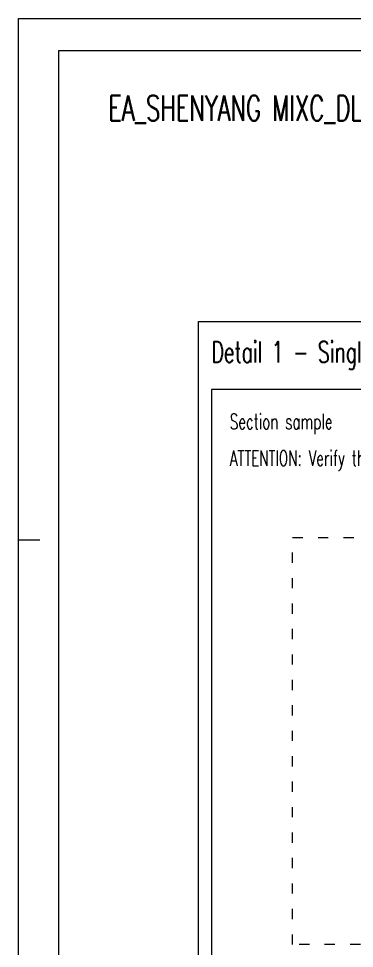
# Model space of a CAD drawing. Header units: millimetres. Extents: x 1734 to 22014, y 983 to 3953.
# Drawn here: x 10134 to 10529, y 1987 to 3083 of the extents above; entities that cross this region are included whole.
import ezdxf

# ---------------------------------------------------------------- set-up
doc = ezdxf.new("R2010")
doc.units = ezdxf.units.MM
doc.linetypes.add('ACAD_ISO03W100', pattern=[30, 12, -18])
doc.layers.add('LD_text', color=7, linetype='Continuous', lineweight=9)
doc.styles.add('SIMPLEX', font='SIMPLEX.SHX', dxfattribs={"width": 0.65})

# ---------------------------------------------------------------- blocks, each defined once
blk = doc.blocks.new('a2')
at = {"layer": 'LD_text'}
blk.add_line((-1460, -615), (-1485, -615), dxfattribs=at)
for points in [[(-1485, -2100), (-1485, 0), (1485, 0), (1485, -2100)], [(-1437.5, -2062.5), (-1437.5, -37.5), (1437.5, -37.5), (1437.5, -2062.5)]]:
    blk.add_lwpolyline(points, close=True, dxfattribs=at)

msp = doc.modelspace()

# ---------------------------------------------------------------- linework, layer by layer
at = {"layer": 'LD_text'}
for points in [[(10345.699, 2725.511), (11277.785, 2725.511), (11277.785, 1403.462), (10345.699, 1403.462)], [(11262.785, 2645.511), (10360.699, 2645.511), (10360.699, 1463.462), (11262.785, 1463.462)]]:
    msp.add_lwpolyline(points, close=True, dxfattribs=at)
at = {"layer": 'LD_text', "linetype": 'ACAD_ISO03W100'}
msp.add_lwpolyline([(10456.372, 2471.157), (10926.06, 2471.157), (10926.06, 1991.157), (10456.372, 1991.157)], close=True, dxfattribs=at)

# ---------------------------------------------------------------- block references
at = {"layer": 'LD_text'}
msp.add_blockref('a2', (11618.729, 3082.667), dxfattribs=at)

# ---------------------------------------------------------------- texts
at = {"layer": 'LD_text', "style": 'SIMPLEX'}
for s, insert, char_height, width, attachment_point in [('\\pt330;{\\C7;EA_SHENYANG MIXC_DL_UP2_Standard Details}', (10239.493, 2959.239), 30, 1295.71327, 7), ('Detail 1 - Single adjustable spotLED recessed in false ceiling', (10360.699, 2685.511), 25, 894.11061, 4), ('{\\C7;Section sample}', (10382.395, 2616.699), 18, 629.6, 1), ('{\\C7;ATTENTION: Verify the correct direction of the asymmetrical lighting beam}', (10382.395, 2573.489), 18, 748.76772, 1)]:
    msp.add_mtext(s, dxfattribs=dict(at, insert=insert, char_height=char_height, width=width, attachment_point=attachment_point))

doc.saveas('drawing.dxf')
